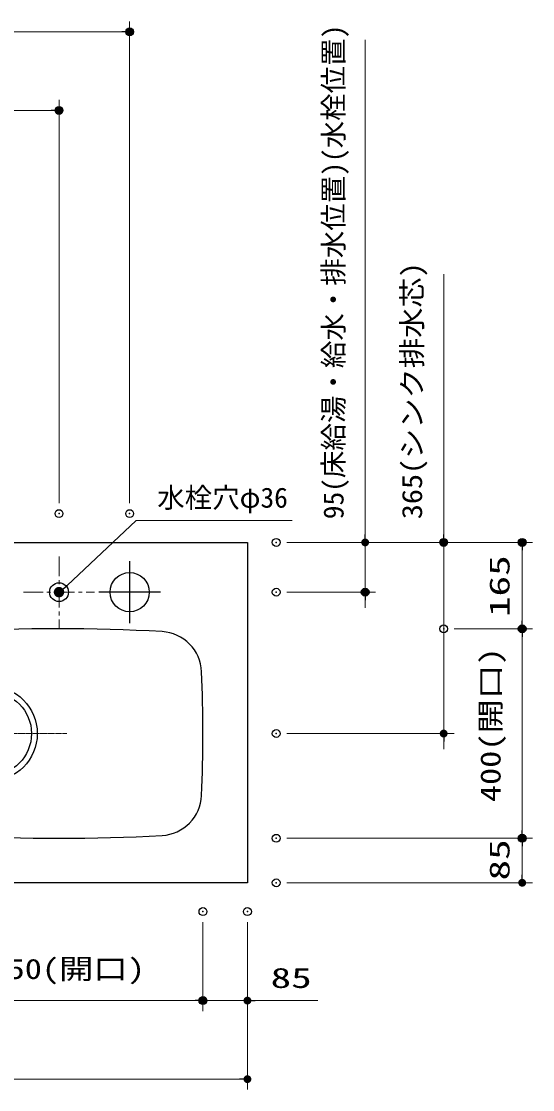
# Model space of a CAD drawing. Units: millimetres, scale not verified. Extents: x -9797 to 9797, y -4555 to 4555.
# Drawn here: x -5791 to -4814, y 590 to 2630 of the extents above; entities that cross this region are included whole.
import ezdxf
from ezdxf.enums import TextEntityAlignment as Align

# ---------------------------------------------------------------- set-up
doc = ezdxf.new("R2010")
doc.units = ezdxf.units.MM
doc.header["$LTSCALE"] = 30
doc.header["$PDMODE"] = 32
doc.header["$PDSIZE"] = 15
doc.linetypes.add('USER2', pattern=[2, 1.25, -0.25, 0.25, -0.25])
for name, color, linetype, lineweight in [('0-0_0', 7, 'Continuous', 25), ('0-1_細線ﾚｲﾔｰ', 91, 'Continuous', 5), ('0-2_1', 7, 'Continuous', 25), ('0-3_寸法ﾚｲﾔｰ', 30, 'Continuous', 13), ('0-4_DEFPOINTS', 7, 'Continuous', 25)]:
    doc.layers.add(name, color=color, linetype=linetype, lineweight=lineweight)
doc.styles.add('ＭＳ ゴシック', font='')
doc.styles.get('ＭＳ ゴシック').set_extended_font_data('MS Gothic')

# ---------------------------------------------------------------- blocks, each defined once
blk = doc.blocks.new('_DOT')
at = {"layer": '0-0_0', "color": 30}
blk.add_line((-15, 0), (-30, 0), dxfattribs=at)
for points in [[(0, 0), (-15, 0), (-14.88, 1.88)], [(0, 0), (-14.88, -1.88), (-15, 0)], [(0, 0), (-14.88, 1.88), (-14.53, 3.73)], [(0, 0), (-14.53, -3.73), (-14.88, -1.88)], [(0, 0), (-14.53, 3.73), (-13.95, 5.52)], [(0, 0), (-13.95, -5.52), (-14.53, -3.73)], [(0, 0), (-13.95, 5.52), (-13.14, 7.23)], [(0, 0), (-13.14, -7.23), (-13.95, -5.52)], [(0, 0), (-13.14, 7.23), (-12.14, 8.82)], [(0, 0), (-12.14, -8.82), (-13.14, -7.23)], [(0, 0), (-12.14, 8.82), (-10.93, 10.27)], [(0, 0), (-10.93, -10.27), (-12.14, -8.82)], [(0, 0), (-10.93, 10.27), (-9.56, 11.56)], [(0, 0), (-9.56, -11.56), (-10.93, -10.27)], [(0, 0), (-9.56, 11.56), (-8.04, 12.66)], [(0, 0), (-8.04, -12.66), (-9.56, -11.56)], [(0, 0), (-8.04, 12.66), (-6.39, 13.57)], [(0, 0), (-6.39, -13.57), (-8.04, -12.66)], [(0, 0), (-6.39, 13.57), (-4.64, 14.27)], [(0, 0), (-4.64, -14.27), (-6.39, -13.57)], [(0, 0), (-4.64, 14.27), (-2.81, 14.73)], [(0, 0), (-2.81, -14.73), (-4.64, -14.27)], [(0, 0), (-2.81, 14.73), (-0.94, 14.97)], [(0, 0), (-0.94, -14.97), (-2.81, -14.73)], [(0, 0), (-0.94, 14.97), (0.94, 14.97)], [(0, 0), (0.94, -14.97), (-0.94, -14.97)], [(0, 0), (0.94, 14.97), (2.81, 14.73)], [(0, 0), (2.81, 14.73), (4.64, 14.27)], [(0, 0), (4.64, 14.27), (6.39, 13.57)], [(0, 0), (6.39, 13.57), (8.04, 12.66)], [(0, 0), (8.04, 12.66), (9.56, 11.56)], [(0, 0), (9.56, 11.56), (10.93, 10.27)], [(0, 0), (10.93, 10.27), (12.14, 8.82)], [(0, 0), (12.14, 8.82), (13.14, 7.23)], [(0, 0), (13.14, 7.23), (13.95, 5.52)], [(0, 0), (13.95, 5.52), (14.53, 3.73)], [(0, 0), (14.53, 3.73), (14.88, 1.88)], [(0, 0), (14.88, 1.88), (15, 0)], [(0, 0), (2.81, -14.73), (0.94, -14.97)], [(0, 0), (4.64, -14.27), (2.81, -14.73)], [(0, 0), (6.39, -13.57), (4.64, -14.27)], [(0, 0), (8.04, -12.66), (6.39, -13.57)], [(0, 0), (9.56, -11.56), (8.04, -12.66)], [(0, 0), (10.93, -10.27), (9.56, -11.56)], [(0, 0), (12.14, -8.82), (10.93, -10.27)], [(0, 0), (13.14, -7.23), (12.14, -8.82)], [(0, 0), (13.95, -5.52), (13.14, -7.23)], [(0, 0), (14.53, -3.73), (13.95, -5.52)], [(0, 0), (14.88, -1.88), (14.53, -3.73)], [(0, 0), (15, 0), (14.88, -1.88)]]:
    blk.add_solid(points, dxfattribs=at)
blk = doc.blocks.new('A$C5C1B3719')
at = {"layer": '0-0_0', "color": 1}
for p, q in [((0, 1773.4), (0, -1773.4)), ((1773.4, 0), (-1773.4, 0))]:
    blk.add_line(p, q, dxfattribs=at)
blk.add_circle((0, 0), 1125, dxfattribs=at)
blk = doc.blocks.new('MUJI\u3000W1800 Ｒシンク\u3000平面図')
at = {"layer": '0-1_細線ﾚｲﾔｰ', "linetype": 'USER2', "lineweight": 9}
for p, q in [((-14760, 4140.7), (-14760, 12959.3)), ((-10350.7, 8550), (-19169.3, 8550))]:
    blk.add_line(p, q, dxfattribs=at)
at = {"layer": '0-2_1'}
for radius in [2715, 2385]:
    blk.add_circle((-14760, 8550), radius, dxfattribs=at)
for centre, radius, start, end in [((-16681.6, 12099.3), 2293.7, 93.67776, 180.1549), ((-10860, -95652.9), 110202.9, 86.89529, 93.10471), ((-5022.6, 11991.8), 2400, 2.41742, 86.86378), ((64950, 8550), 84000, 177.58258, 182.41742), ((-86550, 8550), 84000, 357.58258, 2.41742), ((-16577.4, 5108.2), 2400, 182.41742, 266.86378), ((-5022.6, 5108.2), 2400, 273.13622, 357.58258), ((-10800, 110550), 108000, 266.86378, 273.13622)]:
    blk.add_arc(centre, radius, start, end, dxfattribs=at)

msp = doc.modelspace()

# ---------------------------------------------------------------- linework, layer by layer
at = {"layer": '0-0_0'}
msp.add_lwpolyline([(-5359.02, 985), (-7159.02, 985), (-7159.02, 1635), (-5359.02, 1635)], close=True, dxfattribs=at)
at = {"layer": '0-1_細線ﾚｲﾔｰ', "linetype": 'USER2', "lineweight": 9}
for p, q in [((-5719.02, 1608), (-5719.02, 1472)), ((-5787.02, 1540), (-5651.02, 1540))]:
    msp.add_line(p, q, dxfattribs=at)
at = {"layer": '0-2_1'}
msp.add_circle((-5719.02, 1540), 18, dxfattribs=at)
at = {"layer": '0-3_寸法ﾚｲﾔｰ'}
for p, q in [((-5584.02, 1710), (-5584.02, 2630)), ((-7144.02, 2610), (-5599.02, 2610)), ((-5134.02, 1635), (-5134.02, 2594.52)), ((-5719.02, 1710), (-5719.02, 2480)), ((-7144.02, 2460), (-5734.02, 2460)), ((-4984.02, 1635), (-4984.02, 2147.29)), ((-5134.02, 1650), (-5134.02, 1665)), ((-4984.02, 1650), (-4984.02, 1665)), ((-5284.02, 1635), (-4814.02, 1635)), ((-5284.02, 1635), (-5114.02, 1635)), ((-5284.02, 1635), (-4964.02, 1635)), ((-5134.02, 1635), (-5134.02, 1540)), ((-4984.02, 1270), (-4984.02, 1635)), ((-4834.02, 1485), (-4834.02, 1620)), ((-5284.02, 1540), (-5114.02, 1540)), ((-5134.02, 1525), (-5134.02, 1510)), ((-4964.02, 1470), (-4814.02, 1470)), ((-4964.02, 1470), (-4814.02, 1470)), ((-4834.02, 1085), (-4834.02, 1455)), ((-5284.02, 1270), (-4964.02, 1270)), ((-4984.02, 1255), (-4984.02, 1240)), ((-5284.02, 1070), (-4814.02, 1070)), ((-5284.02, 1070), (-4814.02, 1070)), ((-4834.02, 1000), (-4834.02, 1055)), ((-5284.02, 985), (-4814.02, 985)), ((-5444.02, 910), (-5444.02, 740)), ((-5444.02, 910), (-5444.02, 740)), ((-5359.02, 910), (-5359.02, 740)), ((-5359.02, 910), (-5359.02, 590)), ((-5459.02, 760), (-5979.02, 760)), ((-5459.02, 760), (-5474.02, 760)), ((-5359.02, 760), (-5444.02, 760)), ((-5359.02, 760), (-5224.25, 760)), ((-5344.02, 760), (-5329.02, 760)), ((-5374.02, 610), (-7144.02, 610))]:
    msp.add_line(p, q, dxfattribs=at)
msp.add_lwpolyline([(-5273.58, 1677.11), (-5571.32, 1677.11), (-5703.53, 1552.66)], dxfattribs=at)
at = {"layer": '0-4_DEFPOINTS'}
for p in [(-5584.02, 2610), (-5719.02, 2460), (-5719.02, 1690), (-5584.02, 1690), (-5304.02, 1635), (-4984.02, 1635), (-4834.02, 1635), (-5304.02, 1540), (-5134.02, 1540), (-4984.02, 1470), (-4834.02, 1470), (-5304.02, 1270), (-5304.02, 1070), (-4834.02, 1070), (-5304.02, 985), (-5444.02, 930), (-5359.02, 930), (-5444.02, 760)]:
    msp.add_point(p, dxfattribs=at)

# ---------------------------------------------------------------- block references
at = {"layer": '0-0_0', "xscale": 0.03333333, "yscale": 0.03333333}
msp.add_blockref('A$C5C1B3719', (-5584.02, 1540), dxfattribs=at)
at = {"layer": '0-2_1', "xscale": 0.03333333, "yscale": 0.03333333}
msp.add_blockref('MUJI\u3000W1800 Ｒシンク\u3000平面図', (-5359.02, 985), dxfattribs=at)
at = {"layer": '0-3_寸法ﾚｲﾔｰ', "xscale": 0.5, "yscale": 0.5}
for p in [(-5584.02, 2610), (-5719.02, 2460), (-5444.02, 760), (-5444.02, 760), (-5359.02, 610)]:
    msp.add_blockref('_DOT', p, dxfattribs=at)
at = {"layer": '0-3_寸法ﾚｲﾔｰ'}
for p, xscale, yscale, rotation in [((-5134.02, 1635), 0.5, 0.5, 270), ((-4984.02, 1635), 0.5, 0.5, 270), ((-4834.02, 1635), 0.5, 0.5, 90), ((-5719.02, 1540), 0.6666667, 0.6666667, 219.27082), ((-5134.02, 1540), 0.5, 0.5, 90), ((-4834.02, 1470), 0.5, 0.5, 270), ((-4834.02, 1470), 0.5, 0.5, 90), ((-4984.02, 1270), 0.5, 0.5, 90), ((-4834.02, 1070), 0.5, 0.5, 270), ((-4834.02, 1070), 0.5, 0.5, 90), ((-4834.02, 985), 0.5, 0.5, 270), ((-5359.02, 760), 0.5, 0.5, 180)]:
    msp.add_blockref('_DOT', p, dxfattribs=dict(at, xscale=xscale, yscale=yscale, rotation=rotation))

# ---------------------------------------------------------------- texts
at = {"layer": '0-3_寸法ﾚｲﾔｰ', "style": 'ＭＳ ゴシック'}
msp.add_text('95(床給湯・給水・排水位置)(水栓位置)', height=38.48, rotation=90, dxfattribs=at).set_placement((-5163.76, 1679.29), align=Align.BOTTOM_LEFT)
for s, width, p in [('365(シンク排水芯)', 1.1, (-5013.76, 1679.29)), ('165', 1.5, (-4846.62, 1492.5)), ('400(開口)', 1.25, (-4863.76, 1139.14)), ('85', 1.5, (-4846.62, 989.41))]:
    msp.add_text(s, height=38.49, rotation=90, dxfattribs=dict(at, width=width)).set_placement(p, align=Align.BOTTOM_LEFT)
at = {"layer": '0-3_寸法ﾚｲﾔｰ', "color": 7, "style": 'ＭＳ ゴシック'}
msp.add_text('水栓穴φ36', height=38.48, dxfattribs=at).set_placement((-5531.32, 1689.71), align=Align.BOTTOM_LEFT)
at = {"layer": '0-3_寸法ﾚｲﾔｰ', "style": 'ＭＳ ゴシック'}
for s, width, p in [('550(開口)', 1.25, (-5849.87, 789.74)), ('85', 1.5, (-5314.73, 772.6))]:
    msp.add_text(s, height=38.49, dxfattribs=dict(at, width=width)).set_placement(p, align=Align.BOTTOM_LEFT)

doc.saveas('drawing.dxf')
